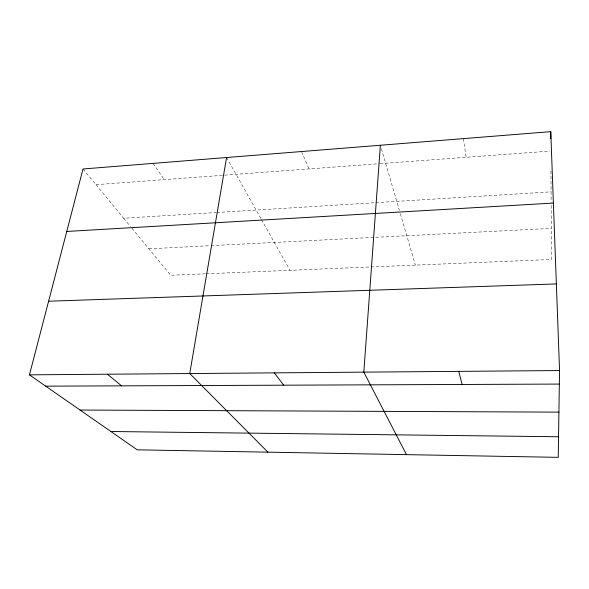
<?xml version="1.0" encoding="UTF-8"?>
<svg xmlns="http://www.w3.org/2000/svg" width="589" height="589" viewBox="0 0 589 589"><rect width="100%" height="100%" fill="white"/><g stroke="black" fill="none" stroke-linecap="round" stroke-linejoin="round"><path stroke-width="0.44" stroke-dasharray="2.94 2.21" d="M83.012 168.977L95.97 184.681L379.25 163.72M380.163 163.654L549.949 151.086M95.97 184.681L123.653 218.239L215.861 212.541M216.774 212.489L374.921 202.726M375.834 202.668L551.076 191.845M148.884 248.816L210.295 245.694M211.208 245.65L551.267 228.385M205.414 273.811L170.7 275.247L131.111 227.273M206.327 273.775L551.429 259.469L551.135 202.807M123.653 218.239L130.537 226.574M153.037 163.389L164.331 179.623M226.574 157.521L261.001 218.747M261.45 219.535L289.994 270.307M301.561 151.535L309.019 168.918M381.385 148.671L399.342 210.177M400.365 213.704L415.378 265.109M463.337 138.621L466.149 157.292M550.965 170.979L551.127 201.894"/><path stroke-width="0.88" d="M559.55 370.555L558.239 457.351L137.222 449.827L29.45 374.847L83.012 168.977L550.759 131.649L559.55 370.555L29.45 374.847M380.384 145.24L363.811 372.138L406.484 454.642M226.574 157.521L189.739 373.551L267.921 452.161M66.756 231.455L553.388 203.072M48.607 301.222L556.362 283.927M45.706 386.156L559.344 384.072M80.045 410.047L558.924 412.131M110.894 431.509L558.549 436.751M107.375 374.214L121.584 385.847M274.297 372.866L283.692 385.191M458.728 371.372L462.115 384.47M550.759 131.649L550.796 138.695"/></g></svg>
